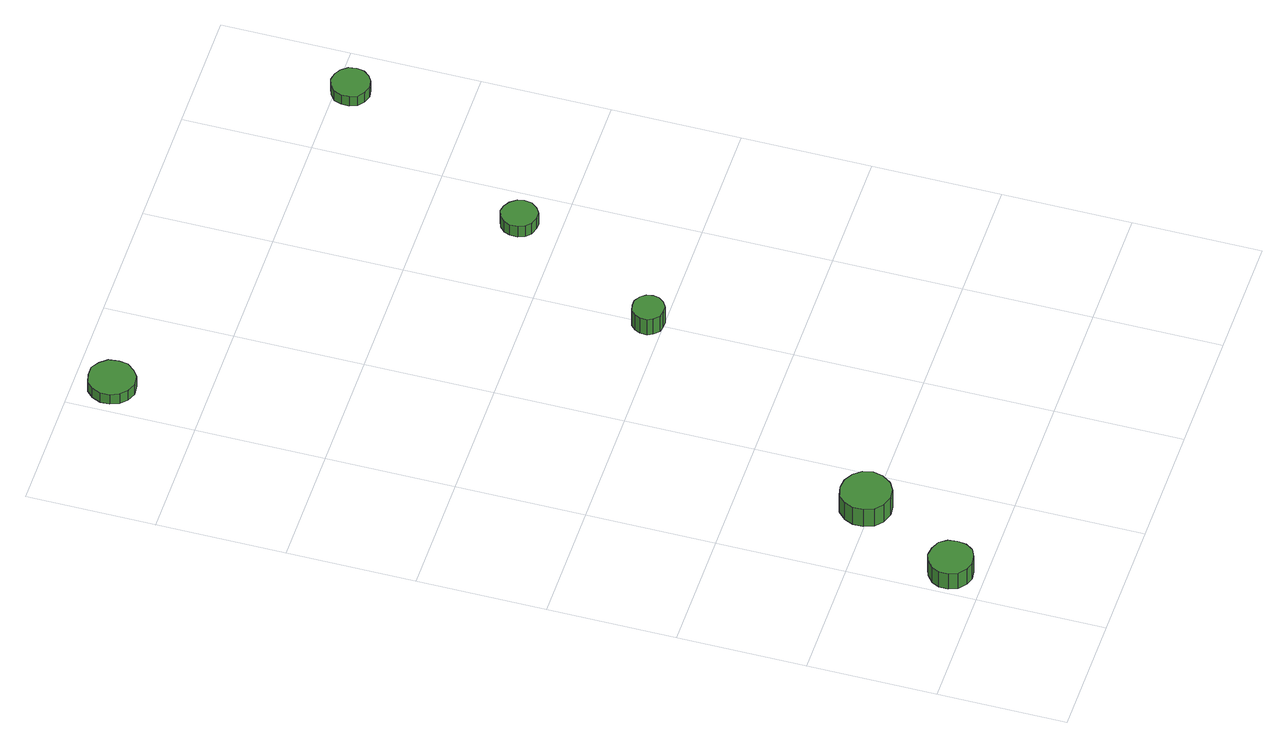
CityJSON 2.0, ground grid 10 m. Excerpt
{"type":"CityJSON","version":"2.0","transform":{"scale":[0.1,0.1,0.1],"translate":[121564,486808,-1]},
"CityObjects":{
"tree1":{"type":"SolitaryVegetationObject","attributes":{"function":"something"},"geometry":[{"type":"MultiSurface","lod":"1","boundaries":[[[0,1,2,3,4,5,6,7,8,9,10,11,12,13,14]],[[15,16,17,18,19,20,21,22,23,24,25,26,27,28,29]],[[0,29,28,1]],[[1,28,27,2]],[[2,27,26,3]],[[3,26,25,4]],[[4,25,24,5]],[[5,24,23,6]],[[6,23,22,7]],[[7,22,21,8]],[[8,21,20,9]],[[9,20,19,10]],[[10,19,18,11]],[[11,18,17,12]],[[12,17,16,13]],[[13,16,15,14]],[[14,15,29,0]]]}]},
"tree2":{"type":"SolitaryVegetationObject","attributes":{"function":"something"},"geometry":[{"type":"MultiSurface","lod":"1","boundaries":[[[30,31,32,33,34,35,36,37,38,39,40,41,42,43,44]],[[45,46,47,48,49,50,51,52,53,54,55,56,57,58,59]],[[30,59,58,31]],[[31,58,57,32]],[[32,57,56,33]],[[33,56,55,34]],[[34,55,54,35]],[[35,54,53,36]],[[36,53,52,37]],[[37,52,51,38]],[[38,51,50,39]],[[39,50,49,40]],[[40,49,48,41]],[[41,48,47,42]],[[42,47,46,43]],[[43,46,45,44]],[[44,45,59,30]]]}]},
"tree3":{"type":"SolitaryVegetationObject","attributes":{"function":"something"},"geometry":[{"type":"MultiSurface","lod":"1","boundaries":[[[60,61,62,63,64,65,66,67,68,69,70,71,72,73,74]],[[75,76,77,78,79,80,81,82,83,84,85,86,87,88,89]],[[60,89,88,61]],[[61,88,87,62]],[[62,87,86,63]],[[63,86,85,64]],[[64,85,84,65]],[[65,84,83,66]],[[66,83,82,67]],[[67,82,81,68]],[[68,81,80,69]],[[69,80,79,70]],[[70,79,78,71]],[[71,78,77,72]],[[72,77,76,73]],[[73,76,75,74]],[[74,75,89,60]]]}]},
"tree4":{"type":"SolitaryVegetationObject","attributes":{"function":"something"},"geometry":[{"type":"MultiSurface","lod":"1","boundaries":[[[90,91,92,93,94,95,96,97,98,99,100,101,102,103,104]],[[105,106,107,108,109,110,111,112,113,114,115,116,117,118,119]],[[90,119,118,91]],[[91,118,117,92]],[[92,117,116,93]],[[93,116,115,94]],[[94,115,114,95]],[[95,114,113,96]],[[96,113,112,97]],[[97,112,111,98]],[[98,111,110,99]],[[99,110,109,100]],[[100,109,108,101]],[[101,108,107,102]],[[102,107,106,103]],[[103,106,105,104]],[[104,105,119,90]]]}]},
"tree5":{"type":"SolitaryVegetationObject","attributes":{"function":"something"},"geometry":[{"type":"MultiSurface","lod":"1","boundaries":[[[120,121,122,123,124,125,126,127,128,129,130,131,132,133,134]],[[135,136,137,138,139,140,141,142,143,144,145,146,147,148,149]],[[120,149,148,121]],[[121,148,147,122]],[[122,147,146,123]],[[123,146,145,124]],[[124,145,144,125]],[[125,144,143,126]],[[126,143,142,127]],[[127,142,141,128]],[[128,141,140,129]],[[129,140,139,130]],[[130,139,138,131]],[[131,138,137,132]],[[132,137,136,133]],[[133,136,135,134]],[[134,135,149,120]]]}]},
"tree6":{"type":"SolitaryVegetationObject","attributes":{"function":"something"},"geometry":[{"type":"MultiSurface","lod":"1","boundaries":[[[150,151,152,153,154,155,156,157,158,159,160,161,162,163,164]],[[165,166,167,168,169,170,171,172,173,174,175,176,177,178,179]],[[150,179,178,151]],[[151,178,177,152]],[[152,177,176,153]],[[153,176,175,154]],[[154,175,174,155]],[[155,174,173,156]],[[156,173,172,157]],[[157,172,171,158]],[[158,171,170,159]],[[159,170,169,160]],[[160,169,168,161]],[[161,168,167,162]],[[162,167,166,163]],[[163,166,165,164]],[[164,165,179,150]]]}]},
"tree7":{"type":"SolitaryVegetationObject","attributes":{"function":"something"}}
},
"vertices":[
[39,26,23],[38,33,23],[34,39,23],[27,42,23],[20,43,23],[14,41,23],[8,36,23],[5,30,23],[5,23,23],[8,16,23],[14,11,23],[20,9,23],[27,10,23],[34,13,23],[38,19,23],[38,19,7],[34,13,7],[27,10,7],[20,9,7],[14,11,7],[8,16,7],[5,23,7],[5,30,7],[8,36,7],[14,41,7],[20,43,7],[27,42,7],[34,39,7],[38,33,7],[39,26,7],
[87,105,25],[85,113,25],[80,119,25],[73,123,25],[65,124,25],[57,122,25],[51,116,25],[48,109,25],[48,101,25],[51,93,25],[57,88,25],[65,85,25],[73,86,25],[80,90,25],[85,97,25],[85,97,7],[80,90,7],[73,86,7],[65,85,7],[57,88,7],[51,93,7],[48,101,7],[48,109,7],[51,116,7],[57,122,7],[65,124,7],[73,123,7],[80,119,7],[85,113,7],[87,105,7],
[43,671,17],[42,679,17],[37,685,17],[31,689,17],[23,689,17],[16,687,17],[11,682,17],[8,675,17],[8,668,17],[11,661,17],[16,656,17],[23,653,17],[31,654,17],[37,658,17],[42,664,17],[42,664,7],[37,658,7],[31,654,7],[23,653,7],[16,656,7],[11,661,7],[8,668,7],[8,675,7],[11,682,7],[16,687,7],[23,689,7],[31,689,7],[37,685,7],[42,679,7],[43,671,7],
[214,312,23],[213,317,23],[210,321,23],[205,324,23],[200,324,23],[195,323,23],[191,319,23],[189,315,23],[189,309,23],[191,305,23],[195,301,23],[200,300,23],[205,300,23],[210,303,23],[213,307,23],[213,307,7],[210,303,7],[205,300,7],[200,300,7],[195,301,7],[191,305,7],[189,309,7],[189,315,7],[191,319,7],[195,323,7],[200,324,7],[205,324,7],[210,321,7],[213,317,7],[214,312,7],
[284,432,18],[283,437,18],[279,442,18],[274,445,18],[269,446,18],[263,444,18],[259,440,18],[257,435,18],[257,429,18],[259,424,18],[263,420,18],[269,418,18],[274,418,18],[279,421,18],[283,426,18],[283,426,7],[279,421,7],[274,418,7],[269,418,7],[263,420,7],[259,424,7],[257,429,7],[257,435,7],[259,440,7],[263,444,7],[269,446,7],[274,445,7],[279,442,7],[283,437,7],[284,432,7],
[378,589,17],[377,595,17],[373,600,17],[368,603,17],[362,604,17],[356,602,17],[351,598,17],[349,592,17],[349,586,17],[351,580,17],[356,576,17],[362,574,17],[368,575,17],[373,578,17],[377,583,17],[377,583,7],[373,578,7],[368,575,7],[362,574,7],[356,576,7],[351,580,7],[349,586,7],[349,592,7],[351,598,7],[356,602,7],[362,604,7],[368,603,7],[373,600,7],[377,595,7],[378,589,7]
]}
